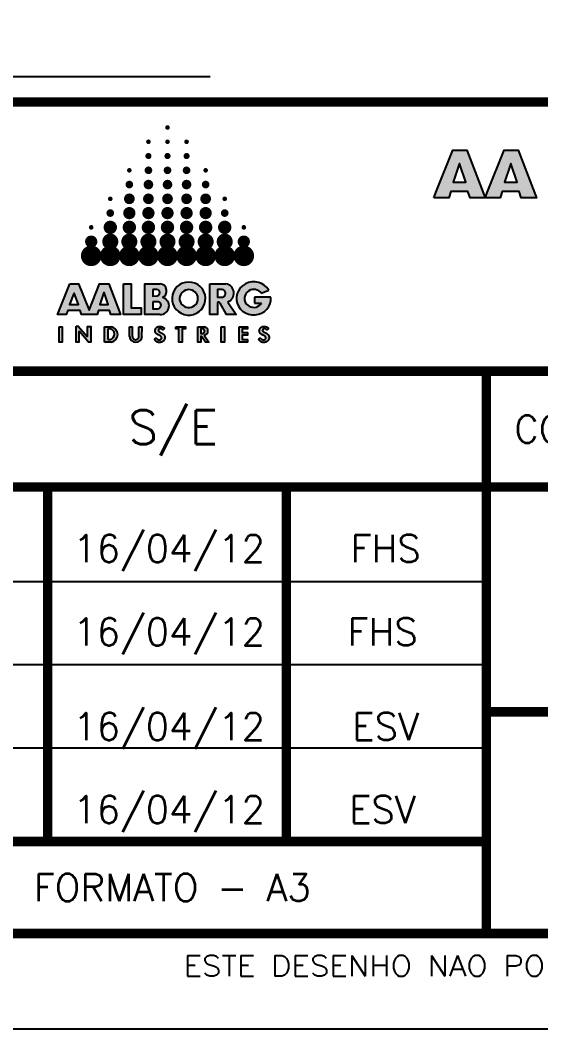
# Model space of a CAD drawing. Header units: feet. Extents: x -46890 to -45898, y -3252 to -1955.
# Drawn here: x -46636.7 to -46598.5, y -2250.8 to -2176.8 of the extents above; entities that cross this region are included whole.
import ezdxf
from ezdxf.enums import TextEntityAlignment as Align

# ---------------------------------------------------------------- set-up
doc = ezdxf.new("R2010")
doc.units = ezdxf.units.FT
doc.header["$MEASUREMENT"] = 0
for name, color, linetype in [('CAMPO', 7, 'Continuous'), ('CONTORNO', 3, 'Continuous'), ('FORMATO', 8, 'Continuous')]:
    doc.layers.add(name, color=color, linetype=linetype)
doc.styles.add('ROMANS', font='romans.shx', dxfattribs={"height": 3})

msp = doc.modelspace()

# ---------------------------------------------------------------- hatches: boundary and pattern name
at = {"layer": 'FORMATO'}
h = msp.add_hatch(color=256, dxfattribs=at)
h.paths.add_polyline_path([(-46604.519, -2187.463), (-46604.944, -2188.694), (-46604.022, -2188.694), (-46604.475, -2187.336)], flags=16)
h.paths.add_polyline_path([(-46606.357, -2189.839), (-46606.161, -2189.342), (-46604.972, -2186.339), (-46603.935, -2186.339), (-46602.599, -2189.841), (-46603.705, -2189.837), (-46603.858, -2189.383), (-46605.108, -2189.385), (-46605.267, -2189.839)])
h = msp.add_hatch(color=256, dxfattribs=at)
h.paths.add_polyline_path([(-46600.761, -2187.465), (-46601.186, -2188.696), (-46600.264, -2188.696), (-46600.717, -2187.338)], flags=16)
h.paths.add_polyline_path([(-46602.599, -2189.841), (-46602.403, -2189.344), (-46601.215, -2186.341), (-46600.178, -2186.341), (-46598.842, -2189.843), (-46599.947, -2189.839), (-46600.101, -2189.385), (-46601.35, -2189.387), (-46601.509, -2189.841)])
h = msp.add_hatch(color=256, dxfattribs=at)
h.paths.add_polyline_path([(-46632.423, -2196.148), (-46633.067, -2196.148), (-46633.934, -2198.358), (-46633.958, -2198.414), (-46633.318, -2198.414), (-46633.193, -2198.12), (-46632.311, -2198.12), (-46632.194, -2198.414), (-46631.062, -2198.414), (-46630.959, -2198.12), (-46630.15, -2198.119), (-46630.05, -2198.413), (-46629.335, -2198.415), (-46630.199, -2196.148), (-46630.871, -2196.148), (-46631.64, -2198.092)])
h.paths.add_polyline_path([(-46632.427, -2197.673), (-46633.076, -2197.673), (-46632.759, -2196.861), (-46632.745, -2196.833)], flags=16)
h.paths.add_polyline_path([(-46630.853, -2197.673), (-46630.577, -2196.875), (-46630.549, -2196.793), (-46630.255, -2197.673)], flags=16)
h.paths.add_polyline_path([(-46629.122, -2198.414), (-46627.825, -2198.415), (-46627.822, -2198.386), (-46627.822, -2197.91), (-46628.549, -2197.91), (-46628.549, -2196.148), (-46629.122, -2196.148)])
h.paths.add_polyline_path([(-46627.557, -2198.414), (-46626.446, -2198.414, 0.902179), (-46626.255, -2197.169, 0.748763), (-46626.437, -2196.148), (-46627.556, -2196.148)])
h.paths.add_polyline_path([(-46626.969, -2197.475), (-46626.641, -2197.472, -1.044108), (-46626.632, -2197.98), (-46626.969, -2197.98)], flags=16)
h.paths.add_polyline_path([(-46626.969, -2197.059), (-46626.969, -2196.564), (-46626.666, -2196.573, -0.840343), (-46626.655, -2197.04)], flags=16)
h.paths.add_polyline_path([(-46625.497, -2197.636), (-46625.4, -2197.846), (-46625.264, -2198.034), (-46625.095, -2198.193), (-46624.899, -2198.318), (-46624.682, -2198.404), (-46624.453, -2198.448), (-46624.22, -2198.448), (-46623.991, -2198.404), (-46623.774, -2198.318), (-46623.578, -2198.193), (-46623.409, -2198.034), (-46623.273, -2197.846), (-46623.176, -2197.636), (-46623.121, -2197.412), (-46623.11, -2197.182), (-46623.143, -2196.953), (-46623.22, -2196.735), (-46623.337, -2196.535), (-46623.489, -2196.361), (-46623.673, -2196.218), (-46623.88, -2196.113), (-46624.104, -2196.048), (-46624.337, -2196.026), (-46624.569, -2196.048), (-46624.793, -2196.113), (-46625, -2196.218), (-46625.184, -2196.361), (-46625.337, -2196.535), (-46625.453, -2196.735), (-46625.53, -2196.953), (-46625.563, -2197.182), (-46625.552, -2197.412)])
h.paths.add_polyline_path([(-46625.004, -2197.333), (-46625.01, -2197.208), (-46624.992, -2197.084), (-46624.95, -2196.965), (-46624.886, -2196.856), (-46624.802, -2196.761), (-46624.701, -2196.684), (-46624.587, -2196.626), (-46624.464, -2196.591), (-46624.337, -2196.579), (-46624.209, -2196.591), (-46624.086, -2196.626), (-46623.972, -2196.684), (-46623.871, -2196.761), (-46623.787, -2196.856), (-46623.723, -2196.965), (-46623.681, -2197.084), (-46623.663, -2197.208), (-46623.669, -2197.333), (-46623.699, -2197.456), (-46623.752, -2197.57), (-46623.827, -2197.672), (-46623.92, -2197.759), (-46624.027, -2197.827), (-46624.147, -2197.873), (-46624.272, -2197.897), (-46624.401, -2197.897), (-46624.527, -2197.873), (-46624.646, -2197.827), (-46624.754, -2197.759), (-46624.846, -2197.672), (-46624.921, -2197.57), (-46624.974, -2197.456)], flags=16)
h.paths.add_polyline_path([(-46622.801, -2198.412), (-46622.227, -2198.414), (-46622.227, -2197.519, -0.077583), (-46622.171, -2197.51, -0.077583), (-46622.115, -2197.519, -0.069685), (-46622.069, -2197.541, -0.069685), (-46622.031, -2197.575), (-46621.559, -2198.414), (-46620.865, -2198.414), (-46621.472, -2197.491, 0.745254), (-46621.612, -2196.148), (-46622.801, -2196.148)])
h.paths.add_polyline_path([(-46622.227, -2197.141), (-46622.227, -2196.596), (-46622.227, -2196.568), (-46621.893, -2196.572, -0.757926), (-46621.822, -2197.141)], flags=16)
h.paths.add_polyline_path([(-46620.244, -2197.304), (-46620.247, -2197.179), (-46620.227, -2197.056), (-46620.182, -2196.939), (-46620.117, -2196.832), (-46620.031, -2196.738), (-46619.93, -2196.663), (-46619.816, -2196.607), (-46619.693, -2196.574), (-46619.565, -2196.564), (-46619.439, -2196.577), (-46619.316, -2196.614), (-46619.204, -2196.672), (-46619.104, -2196.75), (-46619.021, -2196.846), (-46618.476, -2196.622), (-46618.618, -2196.43), (-46618.796, -2196.267), (-46619.003, -2196.141), (-46619.232, -2196.056), (-46619.474, -2196.014), (-46619.719, -2196.019), (-46619.959, -2196.068), (-46620.185, -2196.161), (-46620.387, -2196.294), (-46620.559, -2196.462), (-46620.694, -2196.659), (-46620.787, -2196.877), (-46620.834, -2197.108), (-46620.834, -2197.344), (-46620.786, -2197.575), (-46620.693, -2197.792), (-46620.557, -2197.989), (-46620.385, -2198.156), (-46620.182, -2198.289), (-46619.956, -2198.381), (-46619.716, -2198.43), (-46619.47, -2198.434), (-46619.229, -2198.392), (-46619, -2198.306), (-46618.793, -2198.179), (-46618.616, -2198.017), (-46618.474, -2197.824), (-46618.374, -2197.609), (-46618.319, -2197.38), (-46618.311, -2197.144), (-46619.52, -2197.144), (-46619.52, -2197.574), (-46619.002, -2197.574), (-46619.079, -2197.673), (-46619.174, -2197.756), (-46619.284, -2197.821), (-46619.403, -2197.864), (-46619.529, -2197.884), (-46619.657, -2197.88), (-46619.782, -2197.853), (-46619.899, -2197.804), (-46620.004, -2197.733), (-46620.095, -2197.645), (-46620.166, -2197.541), (-46620.216, -2197.426)])
h = msp.add_hatch(color=256, dxfattribs=at)
h.paths.add_polyline_path([(-46633.846, -2200.428), (-46633.608, -2200.428), (-46633.608, -2199.309), (-46633.846, -2199.309)])
h.paths.add_polyline_path([(-46632.386, -2199.673), (-46632.358, -2199.645), (-46631.701, -2200.428), (-46631.517, -2200.428), (-46631.517, -2199.281), (-46631.757, -2199.281), (-46631.757, -2199.994), (-46631.785, -2200.022), (-46632.442, -2199.267), (-46632.596, -2199.267), (-46632.596, -2200.428), (-46632.387, -2200.428)])
h.paths.add_polyline_path([(-46630.507, -2200.428), (-46630.016, -2200.428, 0.844717), (-46630.018, -2199.309), (-46630.507, -2199.309)])
h.paths.add_polyline_path([(-46630.283, -2199.468), (-46630.114, -2199.468, -0.831832), (-46630.102, -2200.232), (-46630.283, -2200.232)], flags=16)
h.paths.add_polyline_path([(-46628.465, -2199.309), (-46628.675, -2199.309), (-46628.675, -2200.021, 0.92768), (-46627.766, -2200.021), (-46627.765, -2199.309), (-46628.004, -2199.309), (-46628.004, -2200.021, -1.037639), (-46628.465, -2200.021)])
h.paths.add_polyline_path([(-46625.055, -2200.428), (-46624.817, -2200.428), (-46624.817, -2199.463), (-46624.565, -2199.463), (-46624.565, -2199.309), (-46625.293, -2199.309), (-46625.293, -2199.463), (-46625.055, -2199.463)])
h.paths.add_polyline_path([(-46623.178, -2199.924, 0.805057), (-46623.178, -2199.309), (-46623.668, -2199.309), (-46623.668, -2200.428), (-46623.458, -2200.428), (-46623.458, -2200.05, -0.167712), (-46623.451, -2200.018, -0.097058), (-46623.429, -2199.996, -0.04436), (-46623.407, -2200.013, -0.067831), (-46623.389, -2200.035), (-46623.11, -2200.428), (-46622.857, -2200.428), (-46623.178, -2199.98)])
h.paths.add_polyline_path([(-46623.29, -2199.798), (-46623.444, -2199.798), (-46623.444, -2199.491), (-46623.444, -2199.463), (-46623.29, -2199.463, -0.773597)], flags=16)
h.paths.add_polyline_path([(-46621.96, -2200.428), (-46621.707, -2200.428), (-46621.707, -2199.309), (-46621.96, -2199.309)])
h.paths.add_polyline_path([(-46620.634, -2200.428), (-46620.019, -2200.428), (-46620.019, -2200.246), (-46620.424, -2200.246), (-46620.424, -2199.924), (-46620.019, -2199.924), (-46620.019, -2199.729), (-46620.424, -2199.729), (-46620.424, -2199.463), (-46620.019, -2199.463), (-46620.019, -2199.309), (-46620.634, -2199.309)])
h.paths.add_polyline_path([(-46626.586, -2199.287), (-46626.535, -2199.282), (-46626.492, -2199.279), (-46626.455, -2199.278), (-46626.424, -2199.279), (-46626.397, -2199.281), (-46626.373, -2199.284), (-46626.352, -2199.289), (-46626.332, -2199.294), (-46626.313, -2199.299), (-46626.294, -2199.306), (-46626.277, -2199.313), (-46626.259, -2199.32), (-46626.243, -2199.328), (-46626.227, -2199.335), (-46626.213, -2199.343), (-46626.199, -2199.351), (-46626.187, -2199.359), (-46626.176, -2199.367), (-46626.166, -2199.375), (-46626.158, -2199.384), (-46626.152, -2199.393), (-46626.148, -2199.403), (-46626.146, -2199.414), (-46626.146, -2199.426), (-46626.149, -2199.439), (-46626.154, -2199.453), (-46626.161, -2199.468), (-46626.17, -2199.482), (-46626.179, -2199.495), (-46626.189, -2199.507), (-46626.199, -2199.517), (-46626.209, -2199.524), (-46626.218, -2199.529), (-46626.227, -2199.532), (-46626.235, -2199.532), (-46626.243, -2199.531), (-46626.249, -2199.529), (-46626.255, -2199.526), (-46626.26, -2199.523), (-46626.264, -2199.52), (-46626.268, -2199.518), (-46626.27, -2199.516), (-46626.273, -2199.514), (-46626.276, -2199.512), (-46626.279, -2199.51), (-46626.283, -2199.508), (-46626.289, -2199.505), (-46626.296, -2199.5), (-46626.306, -2199.495), (-46626.317, -2199.489), (-46626.329, -2199.483), (-46626.343, -2199.476), (-46626.358, -2199.469), (-46626.373, -2199.463), (-46626.388, -2199.457), (-46626.403, -2199.453), (-46626.418, -2199.449), (-46626.432, -2199.447), (-46626.446, -2199.446), (-46626.459, -2199.446), (-46626.471, -2199.447), (-46626.483, -2199.449), (-46626.494, -2199.452), (-46626.504, -2199.455), (-46626.513, -2199.459), (-46626.521, -2199.464), (-46626.528, -2199.469), (-46626.535, -2199.475), (-46626.541, -2199.481), (-46626.546, -2199.488), (-46626.551, -2199.496), (-46626.555, -2199.504), (-46626.558, -2199.513), (-46626.561, -2199.523), (-46626.563, -2199.533), (-46626.565, -2199.543), (-46626.566, -2199.554), (-46626.566, -2199.564), (-46626.566, -2199.574), (-46626.564, -2199.584), (-46626.562, -2199.594), (-46626.559, -2199.603), (-46626.554, -2199.612), (-46626.549, -2199.62), (-46626.544, -2199.628), (-46626.537, -2199.636), (-46626.53, -2199.644), (-46626.522, -2199.651), (-46626.514, -2199.658), (-46626.505, -2199.666), (-46626.496, -2199.673), (-46626.486, -2199.68), (-46626.475, -2199.686), (-46626.464, -2199.693), (-46626.452, -2199.7), (-46626.44, -2199.707), (-46626.427, -2199.713), (-46626.414, -2199.72), (-46626.401, -2199.727), (-46626.387, -2199.734), (-46626.373, -2199.741), (-46626.358, -2199.748), (-46626.344, -2199.755), (-46626.33, -2199.762), (-46626.315, -2199.769), (-46626.301, -2199.776), (-46626.288, -2199.784), (-46626.274, -2199.792), (-46626.26, -2199.8), (-46626.247, -2199.809), (-46626.233, -2199.818), (-46626.22, -2199.828), (-46626.207, -2199.838), (-46626.194, -2199.849), (-46626.182, -2199.861), (-46626.17, -2199.874), (-46626.159, -2199.886), (-46626.149, -2199.9), (-46626.139, -2199.913), (-46626.13, -2199.927), (-46626.123, -2199.941), (-46626.116, -2199.955), (-46626.11, -2199.969), (-46626.106, -2199.984), (-46626.102, -2199.998), (-46626.098, -2200.013), (-46626.095, -2200.028), (-46626.093, -2200.042), (-46626.092, -2200.057), (-46626.091, -2200.072), (-46626.09, -2200.087), (-46626.09, -2200.101), (-46626.091, -2200.116), (-46626.092, -2200.13), (-46626.094, -2200.144), (-46626.096, -2200.158), (-46626.099, -2200.172), (-46626.102, -2200.185), (-46626.106, -2200.198), (-46626.11, -2200.211), (-46626.115, -2200.223), (-46626.12, -2200.236), (-46626.126, -2200.248), (-46626.132, -2200.261), (-46626.139, -2200.273), (-46626.146, -2200.286), (-46626.153, -2200.298), (-46626.161, -2200.31), (-46626.17, -2200.322), (-46626.179, -2200.334), (-46626.189, -2200.346), (-46626.2, -2200.357), (-46626.211, -2200.367), (-46626.223, -2200.377), (-46626.236, -2200.387), (-46626.25, -2200.396), (-46626.264, -2200.404), (-46626.278, -2200.412), (-46626.293, -2200.419), (-46626.308, -2200.425), (-46626.323, -2200.431), (-46626.338, -2200.436), (-46626.354, -2200.44), (-46626.369, -2200.444), (-46626.385, -2200.447), (-46626.4, -2200.449), (-46626.416, -2200.452), (-46626.432, -2200.454), (-46626.447, -2200.455), (-46626.463, -2200.456), (-46626.479, -2200.457), (-46626.494, -2200.457), (-46626.51, -2200.457), (-46626.526, -2200.457), (-46626.541, -2200.455), (-46626.557, -2200.454), (-46626.572, -2200.451), (-46626.587, -2200.448), (-46626.602, -2200.444), (-46626.617, -2200.439), (-46626.632, -2200.434), (-46626.647, -2200.428), (-46626.661, -2200.421), (-46626.675, -2200.414), (-46626.689, -2200.406), (-46626.703, -2200.396), (-46626.717, -2200.387), (-46626.73, -2200.376), (-46626.743, -2200.365), (-46626.756, -2200.353), (-46626.768, -2200.34), (-46626.78, -2200.327), (-46626.792, -2200.313), (-46626.802, -2200.298), (-46626.812, -2200.283), (-46626.82, -2200.268), (-46626.827, -2200.253), (-46626.831, -2200.238), (-46626.832, -2200.224), (-46626.83, -2200.21), (-46626.825, -2200.196), (-46626.817, -2200.184), (-46626.807, -2200.173), (-46626.795, -2200.163), (-46626.781, -2200.155), (-46626.768, -2200.149), (-46626.754, -2200.146), (-46626.74, -2200.144), (-46626.728, -2200.146), (-46626.716, -2200.15), (-46626.706, -2200.156), (-46626.696, -2200.163), (-46626.686, -2200.172), (-46626.676, -2200.181), (-46626.666, -2200.191), (-46626.656, -2200.2), (-46626.646, -2200.21), (-46626.635, -2200.218), (-46626.624, -2200.227), (-46626.613, -2200.234), (-46626.601, -2200.241), (-46626.589, -2200.247), (-46626.577, -2200.253), (-46626.564, -2200.258), (-46626.551, -2200.262), (-46626.538, -2200.266), (-46626.525, -2200.268), (-46626.511, -2200.27), (-46626.498, -2200.271), (-46626.484, -2200.271), (-46626.471, -2200.27), (-46626.458, -2200.269), (-46626.446, -2200.266), (-46626.434, -2200.262), (-46626.422, -2200.257), (-46626.411, -2200.252), (-46626.4, -2200.246), (-46626.39, -2200.238), (-46626.381, -2200.23), (-46626.372, -2200.222), (-46626.364, -2200.212), (-46626.357, -2200.202), (-46626.351, -2200.192), (-46626.346, -2200.18), (-46626.341, -2200.169), (-46626.338, -2200.157), (-46626.336, -2200.144), (-46626.334, -2200.131), (-46626.334, -2200.119), (-46626.335, -2200.105), (-46626.337, -2200.092), (-46626.34, -2200.079), (-46626.344, -2200.066), (-46626.349, -2200.054), (-46626.356, -2200.041), (-46626.364, -2200.03), (-46626.373, -2200.018), (-46626.383, -2200.007), (-46626.394, -2199.997), (-46626.406, -2199.987), (-46626.419, -2199.978), (-46626.433, -2199.969), (-46626.447, -2199.961), (-46626.462, -2199.953), (-46626.478, -2199.945), (-46626.494, -2199.937), (-46626.51, -2199.93), (-46626.526, -2199.923), (-46626.543, -2199.916), (-46626.559, -2199.909), (-46626.576, -2199.901), (-46626.592, -2199.894), (-46626.608, -2199.886), (-46626.624, -2199.878), (-46626.64, -2199.869), (-46626.655, -2199.86), (-46626.67, -2199.85), (-46626.684, -2199.84), (-46626.697, -2199.829), (-46626.71, -2199.818), (-46626.722, -2199.805), (-46626.734, -2199.792), (-46626.745, -2199.779), (-46626.754, -2199.765), (-46626.764, -2199.751), (-46626.772, -2199.737), (-46626.779, -2199.722), (-46626.785, -2199.708), (-46626.791, -2199.694), (-46626.795, -2199.68), (-46626.799, -2199.666), (-46626.802, -2199.653), (-46626.804, -2199.639), (-46626.805, -2199.626), (-46626.806, -2199.612), (-46626.806, -2199.599), (-46626.806, -2199.586), (-46626.805, -2199.573), (-46626.803, -2199.559), (-46626.801, -2199.545), (-46626.797, -2199.53), (-46626.792, -2199.514), (-46626.786, -2199.497), (-46626.778, -2199.479), (-46626.768, -2199.459), (-46626.756, -2199.437), (-46626.741, -2199.414), (-46626.721, -2199.39), (-46626.697, -2199.365), (-46626.667, -2199.339), (-46626.63, -2199.313)])
h.paths.add_polyline_path([(-46618.941, -2199.287), (-46618.89, -2199.282), (-46618.847, -2199.28), (-46618.81, -2199.279), (-46618.779, -2199.279), (-46618.752, -2199.281), (-46618.728, -2199.284), (-46618.707, -2199.289), (-46618.687, -2199.294), (-46618.668, -2199.3), (-46618.65, -2199.306), (-46618.632, -2199.313), (-46618.614, -2199.32), (-46618.598, -2199.328), (-46618.582, -2199.335), (-46618.568, -2199.343), (-46618.554, -2199.351), (-46618.542, -2199.359), (-46618.531, -2199.367), (-46618.521, -2199.375), (-46618.513, -2199.384), (-46618.507, -2199.393), (-46618.503, -2199.403), (-46618.501, -2199.414), (-46618.502, -2199.426), (-46618.505, -2199.44), (-46618.51, -2199.454), (-46618.517, -2199.468), (-46618.525, -2199.482), (-46618.534, -2199.495), (-46618.544, -2199.507), (-46618.554, -2199.517), (-46618.564, -2199.524), (-46618.573, -2199.529), (-46618.582, -2199.532), (-46618.59, -2199.532), (-46618.598, -2199.531), (-46618.604, -2199.529), (-46618.61, -2199.526), (-46618.615, -2199.523), (-46618.62, -2199.52), (-46618.623, -2199.518), (-46618.626, -2199.516), (-46618.628, -2199.514), (-46618.631, -2199.512), (-46618.634, -2199.51), (-46618.639, -2199.508), (-46618.644, -2199.505), (-46618.652, -2199.501), (-46618.661, -2199.495), (-46618.672, -2199.489), (-46618.685, -2199.483), (-46618.698, -2199.476), (-46618.713, -2199.469), (-46618.728, -2199.463), (-46618.743, -2199.457), (-46618.758, -2199.453), (-46618.773, -2199.449), (-46618.787, -2199.447), (-46618.801, -2199.446), (-46618.814, -2199.446), (-46618.826, -2199.448), (-46618.838, -2199.449), (-46618.849, -2199.452), (-46618.859, -2199.456), (-46618.868, -2199.459), (-46618.876, -2199.464), (-46618.884, -2199.469), (-46618.89, -2199.475), (-46618.896, -2199.481), (-46618.901, -2199.488), (-46618.906, -2199.496), (-46618.91, -2199.504), (-46618.913, -2199.514), (-46618.916, -2199.523), (-46618.919, -2199.533), (-46618.92, -2199.543), (-46618.921, -2199.554), (-46618.922, -2199.564), (-46618.921, -2199.574), (-46618.92, -2199.584), (-46618.917, -2199.594), (-46618.914, -2199.603), (-46618.91, -2199.612), (-46618.905, -2199.62), (-46618.899, -2199.628), (-46618.893, -2199.636), (-46618.885, -2199.644), (-46618.878, -2199.651), (-46618.869, -2199.659), (-46618.86, -2199.666), (-46618.851, -2199.673), (-46618.841, -2199.68), (-46618.83, -2199.686), (-46618.819, -2199.693), (-46618.808, -2199.7), (-46618.795, -2199.707), (-46618.783, -2199.714), (-46618.769, -2199.72), (-46618.756, -2199.727), (-46618.742, -2199.734), (-46618.728, -2199.741), (-46618.713, -2199.748), (-46618.699, -2199.755), (-46618.685, -2199.762), (-46618.671, -2199.769), (-46618.657, -2199.777), (-46618.643, -2199.784), (-46618.629, -2199.792), (-46618.615, -2199.8), (-46618.602, -2199.809), (-46618.588, -2199.818), (-46618.575, -2199.828), (-46618.562, -2199.838), (-46618.55, -2199.85), (-46618.537, -2199.861), (-46618.526, -2199.874), (-46618.514, -2199.886), (-46618.504, -2199.9), (-46618.494, -2199.913), (-46618.486, -2199.927), (-46618.478, -2199.941), (-46618.471, -2199.955), (-46618.466, -2199.969), (-46618.461, -2199.984), (-46618.457, -2199.998), (-46618.453, -2200.013), (-46618.451, -2200.028), (-46618.449, -2200.043), (-46618.447, -2200.057), (-46618.446, -2200.072), (-46618.445, -2200.087), (-46618.445, -2200.102), (-46618.446, -2200.116), (-46618.447, -2200.13), (-46618.449, -2200.144), (-46618.451, -2200.158), (-46618.454, -2200.172), (-46618.457, -2200.185), (-46618.461, -2200.198), (-46618.465, -2200.211), (-46618.47, -2200.223), (-46618.476, -2200.236), (-46618.481, -2200.249), (-46618.487, -2200.261), (-46618.494, -2200.274), (-46618.501, -2200.286), (-46618.508, -2200.298), (-46618.516, -2200.311), (-46618.525, -2200.323), (-46618.534, -2200.334), (-46618.544, -2200.346), (-46618.555, -2200.357), (-46618.566, -2200.367), (-46618.579, -2200.377), (-46618.592, -2200.387), (-46618.605, -2200.396), (-46618.619, -2200.404), (-46618.633, -2200.412), (-46618.648, -2200.419), (-46618.663, -2200.425), (-46618.678, -2200.431), (-46618.693, -2200.436), (-46618.709, -2200.44), (-46618.724, -2200.444), (-46618.74, -2200.447), (-46618.755, -2200.45), (-46618.771, -2200.452), (-46618.787, -2200.454), (-46618.802, -2200.455), (-46618.818, -2200.456), (-46618.834, -2200.457), (-46618.85, -2200.458), (-46618.865, -2200.457), (-46618.881, -2200.457), (-46618.896, -2200.456), (-46618.912, -2200.454), (-46618.927, -2200.451), (-46618.942, -2200.448), (-46618.957, -2200.444), (-46618.972, -2200.44), (-46618.987, -2200.434), (-46619.002, -2200.428), (-46619.016, -2200.421), (-46619.03, -2200.414), (-46619.044, -2200.406), (-46619.058, -2200.397), (-46619.072, -2200.387), (-46619.085, -2200.376), (-46619.098, -2200.365), (-46619.111, -2200.353), (-46619.123, -2200.34), (-46619.135, -2200.327), (-46619.147, -2200.313), (-46619.158, -2200.298), (-46619.167, -2200.283), (-46619.176, -2200.268), (-46619.182, -2200.253), (-46619.186, -2200.238), (-46619.187, -2200.224), (-46619.185, -2200.21), (-46619.18, -2200.196), (-46619.172, -2200.184), (-46619.162, -2200.173), (-46619.15, -2200.163), (-46619.137, -2200.155), (-46619.123, -2200.149), (-46619.109, -2200.146), (-46619.096, -2200.145), (-46619.083, -2200.146), (-46619.072, -2200.15), (-46619.061, -2200.156), (-46619.051, -2200.163), (-46619.041, -2200.172), (-46619.031, -2200.181), (-46619.022, -2200.191), (-46619.012, -2200.201), (-46619.001, -2200.21), (-46618.991, -2200.219), (-46618.98, -2200.227), (-46618.968, -2200.234), (-46618.956, -2200.241), (-46618.944, -2200.248), (-46618.932, -2200.253), (-46618.919, -2200.258), (-46618.906, -2200.262), (-46618.893, -2200.266), (-46618.88, -2200.269), (-46618.866, -2200.27), (-46618.853, -2200.271), (-46618.84, -2200.271), (-46618.827, -2200.27), (-46618.814, -2200.269), (-46618.801, -2200.266), (-46618.789, -2200.262), (-46618.777, -2200.258), (-46618.766, -2200.252), (-46618.755, -2200.246), (-46618.745, -2200.238), (-46618.736, -2200.231), (-46618.727, -2200.222), (-46618.719, -2200.212), (-46618.712, -2200.202), (-46618.706, -2200.192), (-46618.701, -2200.181), (-46618.696, -2200.169), (-46618.693, -2200.157), (-46618.691, -2200.144), (-46618.689, -2200.132), (-46618.689, -2200.119), (-46618.69, -2200.106), (-46618.692, -2200.092), (-46618.695, -2200.079), (-46618.699, -2200.067), (-46618.704, -2200.054), (-46618.711, -2200.042), (-46618.719, -2200.03), (-46618.728, -2200.018), (-46618.738, -2200.008), (-46618.749, -2199.997), (-46618.761, -2199.988), (-46618.774, -2199.978), (-46618.788, -2199.969), (-46618.802, -2199.961), (-46618.817, -2199.953), (-46618.833, -2199.945), (-46618.849, -2199.937), (-46618.865, -2199.93), (-46618.881, -2199.923), (-46618.898, -2199.916), (-46618.914, -2199.909), (-46618.931, -2199.901), (-46618.947, -2199.894), (-46618.964, -2199.886), (-46618.979, -2199.878), (-46618.995, -2199.869), (-46619.01, -2199.86), (-46619.025, -2199.85), (-46619.039, -2199.84), (-46619.052, -2199.829), (-46619.065, -2199.818), (-46619.078, -2199.805), (-46619.089, -2199.793), (-46619.1, -2199.779), (-46619.11, -2199.765), (-46619.119, -2199.751), (-46619.127, -2199.737), (-46619.134, -2199.723), (-46619.141, -2199.708), (-46619.146, -2199.694), (-46619.15, -2199.68), (-46619.154, -2199.666), (-46619.157, -2199.653), (-46619.159, -2199.639), (-46619.16, -2199.626), (-46619.161, -2199.612), (-46619.161, -2199.599), (-46619.161, -2199.586), (-46619.16, -2199.573), (-46619.158, -2199.559), (-46619.156, -2199.545), (-46619.152, -2199.53), (-46619.147, -2199.515), (-46619.141, -2199.497), (-46619.133, -2199.479), (-46619.124, -2199.459), (-46619.111, -2199.437), (-46619.096, -2199.414), (-46619.077, -2199.39), (-46619.052, -2199.365), (-46619.022, -2199.339), (-46618.985, -2199.313)])
h = msp.add_hatch(color=256, dxfattribs=at)
h.paths.add_polyline_path([(-46633.608, -2199.309), (-46633.846, -2199.309), (-46633.846, -2200.428), (-46633.608, -2200.428)])
h.paths.add_polyline_path([(-46632.386, -2199.673), (-46632.358, -2199.645), (-46631.701, -2200.428), (-46631.517, -2200.428), (-46631.517, -2199.281), (-46631.757, -2199.281), (-46631.757, -2199.994), (-46631.785, -2200.022), (-46632.442, -2199.267), (-46632.596, -2199.267), (-46632.596, -2200.428), (-46632.387, -2200.428)])
h.paths.add_polyline_path([(-46630.018, -2199.309), (-46630.507, -2199.309), (-46630.507, -2200.428), (-46630.016, -2200.428, 0.844717)])
h.paths.add_polyline_path([(-46630.283, -2199.468), (-46630.114, -2199.468, -0.831832), (-46630.102, -2200.232), (-46630.283, -2200.232)], flags=16)
h.paths.add_polyline_path([(-46628.465, -2199.309), (-46628.675, -2199.309), (-46628.675, -2200.021, 0.92768), (-46627.766, -2200.021), (-46627.765, -2199.309), (-46628.004, -2199.309), (-46628.004, -2200.021, -1.037639), (-46628.465, -2200.021)])

# ---------------------------------------------------------------- linework, layer by layer
at = {"layer": 'CAMPO', "linetype": 'ByBlock', "ltscale": 2}
msp.add_line((-46622.756, -2180.971), (-46645.576, -2180.971), dxfattribs=at)
at = {"layer": 'FORMATO'}
for p, q in [((-46606.357, -2189.839), (-46606.161, -2189.342)), ((-46602.599, -2189.841), (-46602.403, -2189.344)), ((-46619.021, -2196.846), (-46618.476, -2196.622)), ((-46618.311, -2197.144), (-46619.52, -2197.144)), ((-46619.52, -2197.144), (-46619.52, -2197.574)), ((-46619.52, -2197.574), (-46619.002, -2197.574)), ((-46630.507, -2200.428), (-46630.507, -2199.309)), ((-46630.507, -2199.309), (-46630.018, -2199.309)), ((-46630.283, -2199.468), (-46630.283, -2200.232)), ((-46630.114, -2199.468), (-46630.283, -2199.468)), ((-46628.675, -2200.021), (-46628.675, -2199.309)), ((-46628.675, -2199.309), (-46628.465, -2199.309)), ((-46628.465, -2200.021), (-46628.465, -2199.309)), ((-46628.004, -2200.021), (-46628.004, -2199.309)), ((-46628.004, -2199.309), (-46627.765, -2199.309)), ((-46627.766, -2200.021), (-46627.765, -2199.309)), ((-46630.016, -2200.428), (-46630.507, -2200.428)), ((-46630.283, -2200.232), (-46630.102, -2200.232)), ((-46602.516, -2218.014), (-46649.68, -2218.014)), ((-46602.516, -2224.114), (-46649.68, -2224.114)), ((-46602.516, -2230.214), (-46649.68, -2230.214)), ((-46884.68, -2250.814), (-46464.68, -2250.814))]:
    msp.add_line(p, q, dxfattribs=at)
at = {"layer": 'FORMATO', "const_width": 0.7}
for points in [[(-46471.68, -2243.814), (-46471.68, -1961.814), (-46859.68, -1961.814), (-46859.68, -2243.814), (-46471.68, -2243.814)], [(-46471.68, -2182.814), (-46859.68, -2182.814)], [(-46512.43, -2202.564), (-46649.68, -2202.564)], [(-46602.516, -2202.564), (-46602.516, -2243.814)], [(-46471.68, -2211.064), (-46649.68, -2211.064)], [(-46634.685, -2211.064), (-46634.685, -2237.064)], [(-46617.185, -2211.064), (-46617.185, -2237.064)], [(-46471.68, -2227.564), (-46602.516, -2227.564)], [(-46602.516, -2237.064), (-46831.766, -2237.064)]]:
    msp.add_lwpolyline(points, dxfattribs=at)
at = {"layer": 'FORMATO', "color": 164}
for points, const_width in [([(-46625.979, -2184.689, 1), (-46625.811, -2184.689, 1)], 0.168), ([(-46627.378, -2185.735, 1), (-46627.21, -2185.735, 1)], 0.168), ([(-46625.979, -2185.735, 1), (-46625.811, -2185.735, 1)], 0.168), ([(-46624.58, -2185.735, 1), (-46624.413, -2185.735, 1)], 0.168), ([(-46627.406, -2186.782, 1), (-46627.182, -2186.782, 1)], 0.224), ([(-46626.007, -2186.782, 1), (-46625.783, -2186.782, 1)], 0.224), ([(-46624.608, -2186.782, 1), (-46624.385, -2186.782, 1)], 0.224), ([(-46628.777, -2187.828, 1), (-46628.609, -2187.828, 1)], 0.168), ([(-46627.434, -2187.828, 1), (-46627.154, -2187.828, 1)], 0.28), ([(-46626.035, -2187.828, 1), (-46625.755, -2187.828, 1)], 0.28), ([(-46624.636, -2187.828, 1), (-46624.357, -2187.828, 1)], 0.28), ([(-46623.182, -2187.828, 1), (-46623.014, -2187.828, 1)], 0.168), ([(-46628.833, -2188.874, 1), (-46628.553, -2188.874, 1)], 0.28), ([(-46627.469, -2188.874, 1), (-46627.119, -2188.874, 1)], 0.35), ([(-46626.07, -2188.874, 1), (-46625.72, -2188.874, 1)], 0.35), ([(-46624.671, -2188.874, 1), (-46624.322, -2188.874, 1)], 0.35), ([(-46623.238, -2188.874, 1), (-46622.958, -2188.874, 1)], 0.28), ([(-46628.889, -2189.921, 1), (-46628.497, -2189.921, 1)], 0.392), ([(-46627.49, -2189.921, 1), (-46627.098, -2189.921, 1)], 0.392), ([(-46626.091, -2189.921, 1), (-46625.699, -2189.921, 1)], 0.392), ([(-46624.692, -2189.921, 1), (-46624.301, -2189.921, 1)], 0.392), ([(-46623.293, -2189.921, 1), (-46622.902, -2189.921, 1)], 0.392), ([(-46630.176, -2189.921, 1), (-46630.008, -2189.921, 1)], 0.168), ([(-46621.783, -2189.921, 1), (-46621.615, -2189.921, 1)], 0.168), ([(-46630.232, -2190.967, 1), (-46629.952, -2190.967, 1)], 0.28), ([(-46628.917, -2190.967, 1), (-46628.469, -2190.967, 1)], 0.448), ([(-46627.518, -2190.967, 1), (-46627.07, -2190.967, 1)], 0.448), ([(-46626.119, -2190.967, 1), (-46625.671, -2190.967, 1)], 0.448), ([(-46624.72, -2190.967, 1), (-46624.273, -2190.967, 1)], 0.448), ([(-46623.321, -2190.967, 1), (-46622.874, -2190.967, 1)], 0.448), ([(-46621.839, -2190.967, 1), (-46621.559, -2190.967, 1)], 0.28), ([(-46631.574, -2192.013, 1), (-46631.407, -2192.013, 1)], 0.168), ([(-46630.336, -2192.013, 1), (-46629.847, -2192.013, 1)], 0.49), ([(-46628.938, -2192.013, 1), (-46628.448, -2192.013, 1)], 0.49), ([(-46627.539, -2192.013, 1), (-46627.049, -2192.013, 1)], 0.49), ([(-46626.14, -2192.013, 1), (-46625.65, -2192.013, 1)], 0.49), ([(-46624.741, -2192.013, 1), (-46624.252, -2192.013, 1)], 0.49), ([(-46623.342, -2192.013, 1), (-46622.853, -2192.013, 1)], 0.49), ([(-46621.944, -2192.013, 1), (-46621.454, -2192.013, 1)], 0.49), ([(-46620.384, -2192.013, 1), (-46620.216, -2192.013, 1)], 0.168), ([(-46631.714, -2193.06, 1), (-46631.267, -2193.06, 1)], 0.448), ([(-46630.385, -2193.06, 1), (-46629.798, -2193.06, 1)], 0.588), ([(-46628.987, -2193.06, 1), (-46628.399, -2193.06, 1)], 0.588), ([(-46627.588, -2193.06, 1), (-46627, -2193.06, 1)], 0.588), ([(-46626.189, -2193.06, 1), (-46625.602, -2193.06, 1)], 0.588), ([(-46624.79, -2193.06, 1), (-46624.203, -2193.06, 1)], 0.588), ([(-46623.391, -2193.06, 1), (-46622.804, -2193.06, 1)], 0.588), ([(-46621.993, -2193.06, 1), (-46621.405, -2193.06, 1)], 0.588), ([(-46620.524, -2193.06, 1), (-46620.076, -2193.06, 1)], 0.448), ([(-46631.868, -2194.106, 1), (-46631.113, -2194.106, 1)], 0.755), ([(-46630.469, -2194.106, 1), (-46629.714, -2194.106, 1)], 0.755), ([(-46629.071, -2194.106, 1), (-46628.315, -2194.106, 1)], 0.755), ([(-46627.672, -2194.106, 1), (-46626.916, -2194.106, 1)], 0.755), ([(-46626.273, -2194.106, 1), (-46625.518, -2194.106, 1)], 0.755), ([(-46624.874, -2194.106, 1), (-46624.119, -2194.106, 1)], 0.755), ([(-46623.475, -2194.106, 1), (-46622.72, -2194.106, 1)], 0.755), ([(-46622.076, -2194.106, 1), (-46621.321, -2194.106, 1)], 0.755), ([(-46620.678, -2194.106, 1), (-46619.922, -2194.106, 1)], 0.755)]:
    msp.add_lwpolyline(points, format="xyb", close=True, dxfattribs=dict(at, const_width=const_width))
at = {"layer": 'FORMATO'}
for points in [[(-46606.161, -2189.342), (-46604.972, -2186.339), (-46603.935, -2186.339), (-46602.599, -2189.841), (-46603.705, -2189.837), (-46603.858, -2189.383), (-46605.108, -2189.385), (-46605.267, -2189.839), (-46606.357, -2189.839)], [(-46602.403, -2189.344), (-46601.215, -2186.341), (-46600.178, -2186.341), (-46598.842, -2189.843), (-46599.947, -2189.839), (-46600.101, -2189.385), (-46601.35, -2189.387), (-46601.509, -2189.841), (-46602.599, -2189.841)], [(-46604.519, -2187.463), (-46604.944, -2188.694), (-46604.022, -2188.694), (-46604.475, -2187.336), (-46604.519, -2187.463)], [(-46600.761, -2187.465), (-46601.186, -2188.696), (-46600.264, -2188.696), (-46600.717, -2187.338), (-46600.761, -2187.465)], [(-46633.067, -2196.148), (-46632.423, -2196.148), (-46631.64, -2198.092), (-46630.871, -2196.148), (-46630.199, -2196.148), (-46629.335, -2198.415), (-46630.05, -2198.413), (-46630.15, -2198.119), (-46630.959, -2198.12), (-46631.062, -2198.414), (-46632.194, -2198.414), (-46632.311, -2198.12), (-46633.193, -2198.12), (-46633.318, -2198.414), (-46633.958, -2198.414), (-46633.934, -2198.358), (-46633.067, -2196.148)], [(-46629.122, -2196.148), (-46628.549, -2196.148), (-46628.549, -2197.91), (-46627.822, -2197.91), (-46627.822, -2198.386), (-46627.825, -2198.415), (-46629.122, -2198.414), (-46629.122, -2196.148)], [(-46626.446, -2198.414), (-46627.557, -2198.414), (-46627.556, -2196.148), (-46626.437, -2196.148)], [(-46622.801, -2196.148), (-46621.612, -2196.148)], [(-46622.227, -2197.519), (-46622.227, -2198.414), (-46622.801, -2198.412), (-46622.801, -2196.148)], [(-46632.759, -2196.861), (-46633.076, -2197.673), (-46632.427, -2197.673), (-46632.745, -2196.833), (-46632.759, -2196.861)], [(-46630.577, -2196.875), (-46630.853, -2197.673), (-46630.255, -2197.673), (-46630.549, -2196.793), (-46630.577, -2196.875)], [(-46626.969, -2196.564), (-46626.969, -2197.059), (-46626.655, -2197.04)], [(-46626.666, -2196.573), (-46626.969, -2196.564)], [(-46621.893, -2196.572), (-46622.227, -2196.568), (-46622.227, -2196.596)], [(-46622.227, -2196.596), (-46622.227, -2197.141), (-46621.822, -2197.141)], [(-46626.641, -2197.472), (-46626.969, -2197.475)], [(-46626.969, -2197.475), (-46626.969, -2197.98), (-46626.619, -2197.98)], [(-46621.472, -2197.491), (-46620.865, -2198.414), (-46621.559, -2198.414), (-46622.031, -2197.575)], [(-46632.596, -2199.267), (-46632.442, -2199.267), (-46631.785, -2200.022), (-46631.757, -2199.994), (-46631.757, -2199.281), (-46631.517, -2199.281), (-46631.517, -2200.428), (-46631.701, -2200.428), (-46632.358, -2199.645), (-46632.386, -2199.673), (-46632.387, -2200.428), (-46632.596, -2200.428), (-46632.596, -2199.267)], [(-46626.586, -2199.287), (-46626.535, -2199.282), (-46626.492, -2199.279), (-46626.455, -2199.278), (-46626.424, -2199.279), (-46626.397, -2199.281), (-46626.373, -2199.284), (-46626.352, -2199.289), (-46626.332, -2199.294), (-46626.313, -2199.299), (-46626.294, -2199.306), (-46626.277, -2199.313), (-46626.259, -2199.32), (-46626.243, -2199.328), (-46626.227, -2199.335), (-46626.213, -2199.343), (-46626.199, -2199.351), (-46626.187, -2199.359), (-46626.176, -2199.367), (-46626.166, -2199.375), (-46626.158, -2199.384), (-46626.152, -2199.393), (-46626.148, -2199.403), (-46626.146, -2199.414), (-46626.146, -2199.426), (-46626.149, -2199.439), (-46626.154, -2199.453), (-46626.161, -2199.468), (-46626.17, -2199.482), (-46626.179, -2199.495), (-46626.189, -2199.507), (-46626.199, -2199.517), (-46626.209, -2199.524), (-46626.218, -2199.529), (-46626.227, -2199.532), (-46626.235, -2199.532), (-46626.243, -2199.531), (-46626.249, -2199.529), (-46626.255, -2199.526), (-46626.26, -2199.523), (-46626.264, -2199.52), (-46626.268, -2199.518), (-46626.27, -2199.516), (-46626.273, -2199.514), (-46626.276, -2199.512), (-46626.279, -2199.51), (-46626.283, -2199.508), (-46626.289, -2199.505), (-46626.296, -2199.5), (-46626.306, -2199.495), (-46626.317, -2199.489), (-46626.329, -2199.483), (-46626.343, -2199.476), (-46626.358, -2199.469), (-46626.373, -2199.463), (-46626.388, -2199.457), (-46626.403, -2199.453), (-46626.418, -2199.449), (-46626.432, -2199.447), (-46626.446, -2199.446), (-46626.459, -2199.446), (-46626.471, -2199.447), (-46626.483, -2199.449), (-46626.494, -2199.452), (-46626.504, -2199.455), (-46626.513, -2199.459), (-46626.521, -2199.464), (-46626.528, -2199.469), (-46626.535, -2199.475), (-46626.541, -2199.481), (-46626.546, -2199.488), (-46626.551, -2199.496), (-46626.555, -2199.504), (-46626.558, -2199.513), (-46626.561, -2199.523), (-46626.563, -2199.533), (-46626.565, -2199.543), (-46626.566, -2199.554), (-46626.566, -2199.564), (-46626.566, -2199.574), (-46626.564, -2199.584), (-46626.562, -2199.594), (-46626.559, -2199.603), (-46626.554, -2199.612), (-46626.549, -2199.62), (-46626.544, -2199.628), (-46626.537, -2199.636), (-46626.53, -2199.644), (-46626.522, -2199.651), (-46626.514, -2199.658), (-46626.505, -2199.666), (-46626.496, -2199.673), (-46626.486, -2199.68), (-46626.475, -2199.686), (-46626.464, -2199.693), (-46626.452, -2199.7), (-46626.44, -2199.707), (-46626.427, -2199.713), (-46626.414, -2199.72), (-46626.401, -2199.727), (-46626.387, -2199.734), (-46626.373, -2199.741), (-46626.358, -2199.748), (-46626.344, -2199.755), (-46626.33, -2199.762), (-46626.315, -2199.769), (-46626.301, -2199.776), (-46626.288, -2199.784), (-46626.274, -2199.792), (-46626.26, -2199.8), (-46626.247, -2199.809), (-46626.233, -2199.818), (-46626.22, -2199.828), (-46626.207, -2199.838), (-46626.194, -2199.849), (-46626.182, -2199.861), (-46626.17, -2199.874), (-46626.159, -2199.886), (-46626.149, -2199.9), (-46626.139, -2199.913), (-46626.13, -2199.927), (-46626.123, -2199.941), (-46626.116, -2199.955), (-46626.11, -2199.969), (-46626.106, -2199.984), (-46626.102, -2199.998), (-46626.098, -2200.013), (-46626.095, -2200.028), (-46626.093, -2200.042), (-46626.092, -2200.057), (-46626.091, -2200.072), (-46626.09, -2200.087), (-46626.09, -2200.101), (-46626.091, -2200.116), (-46626.092, -2200.13), (-46626.094, -2200.144), (-46626.096, -2200.158), (-46626.099, -2200.172), (-46626.102, -2200.185), (-46626.106, -2200.198), (-46626.11, -2200.211), (-46626.115, -2200.223), (-46626.12, -2200.236), (-46626.126, -2200.248), (-46626.132, -2200.261), (-46626.139, -2200.273), (-46626.146, -2200.286), (-46626.153, -2200.298), (-46626.161, -2200.31), (-46626.17, -2200.322), (-46626.179, -2200.334), (-46626.189, -2200.346), (-46626.2, -2200.357), (-46626.211, -2200.367), (-46626.223, -2200.377), (-46626.236, -2200.387), (-46626.25, -2200.396), (-46626.264, -2200.404), (-46626.278, -2200.412), (-46626.293, -2200.419), (-46626.308, -2200.425), (-46626.323, -2200.431), (-46626.338, -2200.436), (-46626.354, -2200.44), (-46626.369, -2200.444), (-46626.385, -2200.447), (-46626.4, -2200.449), (-46626.416, -2200.452), (-46626.432, -2200.454), (-46626.447, -2200.455), (-46626.463, -2200.456), (-46626.479, -2200.457), (-46626.494, -2200.457), (-46626.51, -2200.457), (-46626.526, -2200.457), (-46626.541, -2200.455), (-46626.557, -2200.454), (-46626.572, -2200.451), (-46626.587, -2200.448), (-46626.602, -2200.444), (-46626.617, -2200.439), (-46626.632, -2200.434), (-46626.647, -2200.428), (-46626.661, -2200.421), (-46626.675, -2200.414), (-46626.689, -2200.406), (-46626.703, -2200.396), (-46626.717, -2200.387), (-46626.73, -2200.376), (-46626.743, -2200.365), (-46626.756, -2200.353), (-46626.768, -2200.34), (-46626.78, -2200.327), (-46626.792, -2200.313), (-46626.802, -2200.298), (-46626.812, -2200.283), (-46626.82, -2200.268), (-46626.827, -2200.253), (-46626.831, -2200.238), (-46626.832, -2200.224), (-46626.83, -2200.21), (-46626.825, -2200.196), (-46626.817, -2200.184), (-46626.807, -2200.173), (-46626.795, -2200.163), (-46626.781, -2200.155), (-46626.768, -2200.149), (-46626.754, -2200.146), (-46626.74, -2200.144), (-46626.728, -2200.146), (-46626.716, -2200.15), (-46626.706, -2200.156), (-46626.696, -2200.163), (-46626.686, -2200.172), (-46626.676, -2200.181), (-46626.666, -2200.191), (-46626.656, -2200.2), (-46626.646, -2200.21), (-46626.635, -2200.218), (-46626.624, -2200.227), (-46626.613, -2200.234), (-46626.601, -2200.241), (-46626.589, -2200.247), (-46626.577, -2200.253), (-46626.564, -2200.258), (-46626.551, -2200.262), (-46626.538, -2200.266), (-46626.525, -2200.268), (-46626.511, -2200.27), (-46626.498, -2200.271), (-46626.484, -2200.271), (-46626.471, -2200.27), (-46626.458, -2200.269), (-46626.446, -2200.266), (-46626.434, -2200.262), (-46626.422, -2200.257), (-46626.411, -2200.252), (-46626.4, -2200.246), (-46626.39, -2200.238), (-46626.381, -2200.23), (-46626.372, -2200.222), (-46626.364, -2200.212), (-46626.357, -2200.202), (-46626.351, -2200.192), (-46626.346, -2200.18), (-46626.341, -2200.169), (-46626.338, -2200.157), (-46626.336, -2200.144), (-46626.334, -2200.131), (-46626.334, -2200.119), (-46626.335, -2200.105), (-46626.337, -2200.092), (-46626.34, -2200.079), (-46626.344, -2200.066), (-46626.349, -2200.054), (-46626.356, -2200.041), (-46626.364, -2200.03), (-46626.373, -2200.018), (-46626.383, -2200.007), (-46626.394, -2199.997), (-46626.406, -2199.987), (-46626.419, -2199.978), (-46626.433, -2199.969), (-46626.447, -2199.961), (-46626.462, -2199.953), (-46626.478, -2199.945), (-46626.494, -2199.937), (-46626.51, -2199.93), (-46626.526, -2199.923), (-46626.543, -2199.916), (-46626.559, -2199.909), (-46626.576, -2199.901), (-46626.592, -2199.894), (-46626.608, -2199.886), (-46626.624, -2199.878), (-46626.64, -2199.869), (-46626.655, -2199.86), (-46626.67, -2199.85), (-46626.684, -2199.84), (-46626.697, -2199.829), (-46626.71, -2199.818), (-46626.722, -2199.805), (-46626.734, -2199.792), (-46626.745, -2199.779), (-46626.754, -2199.765), (-46626.764, -2199.751), (-46626.772, -2199.737), (-46626.779, -2199.722), (-46626.785, -2199.708), (-46626.791, -2199.694), (-46626.795, -2199.68), (-46626.799, -2199.666), (-46626.802, -2199.653), (-46626.804, -2199.639), (-46626.805, -2199.626), (-46626.806, -2199.612), (-46626.806, -2199.599), (-46626.806, -2199.586), (-46626.805, -2199.573), (-46626.803, -2199.559), (-46626.801, -2199.545), (-46626.797, -2199.53), (-46626.792, -2199.514), (-46626.786, -2199.497), (-46626.778, -2199.479), (-46626.768, -2199.459), (-46626.756, -2199.437), (-46626.741, -2199.414), (-46626.721, -2199.39), (-46626.697, -2199.365), (-46626.667, -2199.339), (-46626.63, -2199.313), (-46626.586, -2199.287)], [(-46618.941, -2199.287), (-46618.89, -2199.282), (-46618.847, -2199.28), (-46618.81, -2199.279), (-46618.779, -2199.279), (-46618.752, -2199.281), (-46618.728, -2199.284), (-46618.707, -2199.289), (-46618.687, -2199.294), (-46618.668, -2199.3), (-46618.65, -2199.306), (-46618.632, -2199.313), (-46618.614, -2199.32), (-46618.598, -2199.328), (-46618.582, -2199.335), (-46618.568, -2199.343), (-46618.554, -2199.351), (-46618.542, -2199.359), (-46618.531, -2199.367), (-46618.521, -2199.375), (-46618.513, -2199.384), (-46618.507, -2199.393), (-46618.503, -2199.403), (-46618.501, -2199.414), (-46618.502, -2199.426), (-46618.505, -2199.44), (-46618.51, -2199.454), (-46618.517, -2199.468), (-46618.525, -2199.482), (-46618.534, -2199.495), (-46618.544, -2199.507), (-46618.554, -2199.517), (-46618.564, -2199.524), (-46618.573, -2199.529), (-46618.582, -2199.532), (-46618.59, -2199.532), (-46618.598, -2199.531), (-46618.604, -2199.529), (-46618.61, -2199.526), (-46618.615, -2199.523), (-46618.62, -2199.52), (-46618.623, -2199.518), (-46618.626, -2199.516), (-46618.628, -2199.514), (-46618.631, -2199.512), (-46618.634, -2199.51), (-46618.639, -2199.508), (-46618.644, -2199.505), (-46618.652, -2199.501), (-46618.661, -2199.495), (-46618.672, -2199.489), (-46618.685, -2199.483), (-46618.698, -2199.476), (-46618.713, -2199.469), (-46618.728, -2199.463), (-46618.743, -2199.457), (-46618.758, -2199.453), (-46618.773, -2199.449), (-46618.787, -2199.447), (-46618.801, -2199.446), (-46618.814, -2199.446), (-46618.826, -2199.448), (-46618.838, -2199.449), (-46618.849, -2199.452), (-46618.859, -2199.456), (-46618.868, -2199.459), (-46618.876, -2199.464), (-46618.884, -2199.469), (-46618.89, -2199.475), (-46618.896, -2199.481), (-46618.901, -2199.488), (-46618.906, -2199.496), (-46618.91, -2199.504), (-46618.913, -2199.514), (-46618.916, -2199.523), (-46618.919, -2199.533), (-46618.92, -2199.543), (-46618.921, -2199.554), (-46618.922, -2199.564), (-46618.921, -2199.574), (-46618.92, -2199.584), (-46618.917, -2199.594), (-46618.914, -2199.603), (-46618.91, -2199.612), (-46618.905, -2199.62), (-46618.899, -2199.628), (-46618.893, -2199.636), (-46618.885, -2199.644), (-46618.878, -2199.651), (-46618.869, -2199.659), (-46618.86, -2199.666), (-46618.851, -2199.673), (-46618.841, -2199.68), (-46618.83, -2199.686), (-46618.819, -2199.693), (-46618.808, -2199.7), (-46618.795, -2199.707), (-46618.783, -2199.714), (-46618.769, -2199.72), (-46618.756, -2199.727), (-46618.742, -2199.734), (-46618.728, -2199.741), (-46618.713, -2199.748), (-46618.699, -2199.755), (-46618.685, -2199.762), (-46618.671, -2199.769), (-46618.657, -2199.777), (-46618.643, -2199.784), (-46618.629, -2199.792), (-46618.615, -2199.8), (-46618.602, -2199.809), (-46618.588, -2199.818), (-46618.575, -2199.828), (-46618.562, -2199.838), (-46618.55, -2199.85), (-46618.537, -2199.861), (-46618.526, -2199.874), (-46618.514, -2199.886), (-46618.504, -2199.9), (-46618.494, -2199.913), (-46618.486, -2199.927), (-46618.478, -2199.941), (-46618.471, -2199.955), (-46618.466, -2199.969), (-46618.461, -2199.984), (-46618.457, -2199.998), (-46618.453, -2200.013), (-46618.451, -2200.028), (-46618.449, -2200.043), (-46618.447, -2200.057), (-46618.446, -2200.072), (-46618.445, -2200.087), (-46618.445, -2200.102), (-46618.446, -2200.116), (-46618.447, -2200.13), (-46618.449, -2200.144), (-46618.451, -2200.158), (-46618.454, -2200.172), (-46618.457, -2200.185), (-46618.461, -2200.198), (-46618.465, -2200.211), (-46618.47, -2200.223), (-46618.476, -2200.236), (-46618.481, -2200.249), (-46618.487, -2200.261), (-46618.494, -2200.274), (-46618.501, -2200.286), (-46618.508, -2200.298), (-46618.516, -2200.311), (-46618.525, -2200.323), (-46618.534, -2200.334), (-46618.544, -2200.346), (-46618.555, -2200.357), (-46618.566, -2200.367), (-46618.579, -2200.377), (-46618.592, -2200.387), (-46618.605, -2200.396), (-46618.619, -2200.404), (-46618.633, -2200.412), (-46618.648, -2200.419), (-46618.663, -2200.425), (-46618.678, -2200.431), (-46618.693, -2200.436), (-46618.709, -2200.44), (-46618.724, -2200.444), (-46618.74, -2200.447), (-46618.755, -2200.45), (-46618.771, -2200.452), (-46618.787, -2200.454), (-46618.802, -2200.455), (-46618.818, -2200.456), (-46618.834, -2200.457), (-46618.85, -2200.458), (-46618.865, -2200.457), (-46618.881, -2200.457), (-46618.896, -2200.456), (-46618.912, -2200.454), (-46618.927, -2200.451), (-46618.942, -2200.448), (-46618.957, -2200.444), (-46618.972, -2200.44), (-46618.987, -2200.434), (-46619.002, -2200.428), (-46619.016, -2200.421), (-46619.03, -2200.414), (-46619.044, -2200.406), (-46619.058, -2200.397), (-46619.072, -2200.387), (-46619.085, -2200.376), (-46619.098, -2200.365), (-46619.111, -2200.353), (-46619.123, -2200.34), (-46619.135, -2200.327), (-46619.147, -2200.313), (-46619.158, -2200.298), (-46619.167, -2200.283), (-46619.176, -2200.268), (-46619.182, -2200.253), (-46619.186, -2200.238), (-46619.187, -2200.224), (-46619.185, -2200.21), (-46619.18, -2200.196), (-46619.172, -2200.184), (-46619.162, -2200.173), (-46619.15, -2200.163), (-46619.137, -2200.155), (-46619.123, -2200.149), (-46619.109, -2200.146), (-46619.096, -2200.145), (-46619.083, -2200.146), (-46619.072, -2200.15), (-46619.061, -2200.156), (-46619.051, -2200.163), (-46619.041, -2200.172), (-46619.031, -2200.181), (-46619.022, -2200.191), (-46619.012, -2200.201), (-46619.001, -2200.21), (-46618.991, -2200.219), (-46618.98, -2200.227), (-46618.968, -2200.234), (-46618.956, -2200.241), (-46618.944, -2200.248), (-46618.932, -2200.253), (-46618.919, -2200.258), (-46618.906, -2200.262), (-46618.893, -2200.266), (-46618.88, -2200.269), (-46618.866, -2200.27), (-46618.853, -2200.271), (-46618.84, -2200.271), (-46618.827, -2200.27), (-46618.814, -2200.269), (-46618.801, -2200.266), (-46618.789, -2200.262), (-46618.777, -2200.258), (-46618.766, -2200.252), (-46618.755, -2200.246), (-46618.745, -2200.238), (-46618.736, -2200.231), (-46618.727, -2200.222), (-46618.719, -2200.212), (-46618.712, -2200.202), (-46618.706, -2200.192), (-46618.701, -2200.181), (-46618.696, -2200.169), (-46618.693, -2200.157), (-46618.691, -2200.144), (-46618.689, -2200.132), (-46618.689, -2200.119), (-46618.69, -2200.106), (-46618.692, -2200.092), (-46618.695, -2200.079), (-46618.699, -2200.067), (-46618.704, -2200.054), (-46618.711, -2200.042), (-46618.719, -2200.03), (-46618.728, -2200.018), (-46618.738, -2200.008), (-46618.749, -2199.997), (-46618.761, -2199.988), (-46618.774, -2199.978), (-46618.788, -2199.969), (-46618.802, -2199.961), (-46618.817, -2199.953), (-46618.833, -2199.945), (-46618.849, -2199.937), (-46618.865, -2199.93), (-46618.881, -2199.923), (-46618.898, -2199.916), (-46618.914, -2199.909), (-46618.931, -2199.901), (-46618.947, -2199.894), (-46618.964, -2199.886), (-46618.979, -2199.878), (-46618.995, -2199.869), (-46619.01, -2199.86), (-46619.025, -2199.85), (-46619.039, -2199.84), (-46619.052, -2199.829), (-46619.065, -2199.818), (-46619.078, -2199.805), (-46619.089, -2199.793), (-46619.1, -2199.779), (-46619.11, -2199.765), (-46619.119, -2199.751), (-46619.127, -2199.737), (-46619.134, -2199.723), (-46619.141, -2199.708), (-46619.146, -2199.694), (-46619.15, -2199.68), (-46619.154, -2199.666), (-46619.157, -2199.653), (-46619.159, -2199.639), (-46619.16, -2199.626), (-46619.161, -2199.612), (-46619.161, -2199.599), (-46619.161, -2199.586), (-46619.16, -2199.573), (-46619.158, -2199.559), (-46619.156, -2199.545), (-46619.152, -2199.53), (-46619.147, -2199.515), (-46619.141, -2199.497), (-46619.133, -2199.479), (-46619.124, -2199.459), (-46619.111, -2199.437), (-46619.096, -2199.414), (-46619.077, -2199.39), (-46619.052, -2199.365), (-46619.022, -2199.339), (-46618.985, -2199.313), (-46618.941, -2199.287)], [(-46633.846, -2199.309), (-46633.608, -2199.309), (-46633.608, -2200.428), (-46633.846, -2200.428), (-46633.846, -2199.309)], [(-46625.293, -2199.309), (-46624.565, -2199.309), (-46624.565, -2199.463), (-46624.817, -2199.463), (-46624.817, -2200.428), (-46625.055, -2200.428), (-46625.055, -2199.463), (-46625.293, -2199.463), (-46625.293, -2199.309)], [(-46623.458, -2200.05), (-46623.458, -2200.428), (-46623.668, -2200.428), (-46623.668, -2199.309)], [(-46623.668, -2199.309), (-46623.178, -2199.309)], [(-46623.29, -2199.463), (-46623.444, -2199.463), (-46623.444, -2199.491)], [(-46623.444, -2199.491), (-46623.444, -2199.798), (-46623.29, -2199.798)], [(-46623.178, -2199.924), (-46623.178, -2199.98), (-46622.857, -2200.428), (-46623.11, -2200.428), (-46623.389, -2200.035)], [(-46621.96, -2199.309), (-46621.707, -2199.309), (-46621.707, -2200.428), (-46621.96, -2200.428), (-46621.96, -2199.309)], [(-46620.634, -2199.309), (-46620.019, -2199.309), (-46620.019, -2199.463), (-46620.424, -2199.463), (-46620.424, -2199.729), (-46620.019, -2199.729), (-46620.019, -2199.924), (-46620.424, -2199.924), (-46620.424, -2200.246), (-46620.019, -2200.246), (-46620.019, -2200.428), (-46620.634, -2200.428), (-46620.634, -2199.309)]]:
    msp.add_lwpolyline(points, dxfattribs=at)
at = {"layer": 'FORMATO', "flags": 128}
for points in [[(-46624.337, -2196.026), (-46624.569, -2196.048), (-46624.793, -2196.113), (-46625, -2196.218), (-46625.184, -2196.361), (-46625.337, -2196.535), (-46625.453, -2196.735), (-46625.53, -2196.953), (-46625.563, -2197.182), (-46625.552, -2197.412), (-46625.497, -2197.636), (-46625.4, -2197.846), (-46625.264, -2198.034), (-46625.095, -2198.193), (-46624.899, -2198.318), (-46624.682, -2198.404), (-46624.453, -2198.448), (-46624.22, -2198.448), (-46623.991, -2198.404), (-46623.774, -2198.318), (-46623.578, -2198.193), (-46623.409, -2198.034), (-46623.273, -2197.846), (-46623.176, -2197.636), (-46623.121, -2197.412), (-46623.11, -2197.182), (-46623.143, -2196.953), (-46623.22, -2196.735), (-46623.337, -2196.535), (-46623.489, -2196.361), (-46623.673, -2196.218), (-46623.88, -2196.113), (-46624.104, -2196.048)], [(-46624.337, -2196.579), (-46624.464, -2196.591), (-46624.587, -2196.626), (-46624.701, -2196.684), (-46624.802, -2196.761), (-46624.886, -2196.856), (-46624.95, -2196.965), (-46624.992, -2197.084), (-46625.01, -2197.208), (-46625.004, -2197.333), (-46624.974, -2197.456), (-46624.921, -2197.57), (-46624.846, -2197.672), (-46624.754, -2197.759), (-46624.646, -2197.827), (-46624.527, -2197.873), (-46624.401, -2197.897), (-46624.272, -2197.897), (-46624.147, -2197.873), (-46624.027, -2197.827), (-46623.92, -2197.759), (-46623.827, -2197.672), (-46623.752, -2197.57), (-46623.699, -2197.456), (-46623.669, -2197.333), (-46623.663, -2197.208), (-46623.681, -2197.084), (-46623.723, -2196.965), (-46623.787, -2196.856), (-46623.871, -2196.761), (-46623.972, -2196.684), (-46624.086, -2196.626), (-46624.209, -2196.591)]]:
    msp.add_lwpolyline(points, close=True, dxfattribs=at)
for points in [[(-46618.476, -2196.622), (-46618.618, -2196.43), (-46618.796, -2196.267), (-46619.003, -2196.141), (-46619.232, -2196.056), (-46619.474, -2196.014), (-46619.719, -2196.019), (-46619.959, -2196.068), (-46620.185, -2196.161), (-46620.387, -2196.294), (-46620.559, -2196.462), (-46620.694, -2196.659), (-46620.787, -2196.877), (-46620.834, -2197.108), (-46620.834, -2197.344), (-46620.786, -2197.575), (-46620.693, -2197.792), (-46620.557, -2197.989), (-46620.385, -2198.156), (-46620.182, -2198.289), (-46619.956, -2198.381), (-46619.716, -2198.43), (-46619.47, -2198.434), (-46619.229, -2198.392), (-46619, -2198.306), (-46618.793, -2198.179), (-46618.616, -2198.017), (-46618.474, -2197.824), (-46618.374, -2197.609), (-46618.319, -2197.38), (-46618.311, -2197.144)], [(-46619.021, -2196.846), (-46619.104, -2196.75), (-46619.204, -2196.672), (-46619.316, -2196.614), (-46619.439, -2196.577), (-46619.565, -2196.564), (-46619.693, -2196.574), (-46619.816, -2196.607), (-46619.93, -2196.663), (-46620.031, -2196.738), (-46620.117, -2196.832), (-46620.182, -2196.939), (-46620.227, -2197.056), (-46620.247, -2197.179), (-46620.244, -2197.304), (-46620.216, -2197.426), (-46620.166, -2197.541), (-46620.095, -2197.645), (-46620.004, -2197.733), (-46619.899, -2197.804), (-46619.782, -2197.853), (-46619.657, -2197.88), (-46619.529, -2197.884), (-46619.403, -2197.864), (-46619.284, -2197.821), (-46619.174, -2197.756), (-46619.079, -2197.673), (-46619.002, -2197.574)]]:
    msp.add_lwpolyline(points, dxfattribs=at)
at = {"layer": 'FORMATO'}
for points in [[(-46622.031, -2197.575, 0.069685), (-46622.069, -2197.541, 0.069685), (-46622.115, -2197.519, 0.077583), (-46622.171, -2197.51, 0.077583), (-46622.227, -2197.519)], [(-46623.389, -2200.035, 0.038566), (-46623.399, -2200.022, 0.039199), (-46623.41, -2200.01, 0.02519), (-46623.422, -2200, 0.070622), (-46623.427, -2199.998, 0.256651), (-46623.434, -2199.999, 0.068011), (-46623.449, -2200.015, 0.096286), (-46623.457, -2200.031, 0.094581), (-46623.458, -2200.05)]]:
    msp.add_lwpolyline(points, format="xyb", dxfattribs=at)
for centre, radius, start, end in [((-46626.496, -2196.685), 0.54, 296.44855, 83.74654), ((-46621.742, -2196.84), 0.704, 292.55603, 79.33785), ((-46626.701, -2196.808), 0.237, 281.23304, 81.40011), ((-46621.937, -2196.867), 0.298, 292.88709, 81.52488), ((-46626.626, -2197.726), 0.255, 271.51298, 93.43161), ((-46626.415, -2197.782), 0.633, 267.16958, 75.39401), ((-46630.178, -2199.851), 0.389, 281.39718, 80.4162), ((-46630.112, -2199.869), 0.568, 279.72, 80.47339), ((-46623.334, -2199.631), 0.173, 284.54913, 75.45087), ((-46623.246, -2199.617), 0.315, 282.3279, 77.6721), ((-46628.22, -2199.987), 0.456, 184.29707, 355.70293), ((-46628.234, -2200.03), 0.231, 177.8835, 2.1165)]:
    msp.add_arc(centre, radius, start, end, dxfattribs=at)

# ---------------------------------------------------------------- texts
at = {"layer": 'CONTORNO', "linetype": 'Continuous', "style": 'ROMANS'}
for s, height, p in [('S/E', 2.5, (-46625.487, -2207.928)), ('16/04/12', 2, (-46625.776, -2216.58)), ('FHS', 2, (-46609.9, -2216.58)), ('16/04/12', 2, (-46625.776, -2222.68)), ('FHS', 2, (-46610.127, -2222.68)), ('16/04/12', 2, (-46625.776, -2229.63)), ('ESV', 2, (-46609.9, -2229.63)), ('16/04/12', 2, (-46625.776, -2235.73)), ('ESV', 2, (-46610.127, -2235.73))]:
    msp.add_text(s, height=height, dxfattribs=at).set_placement(p, align=Align.CENTER)
at = {"layer": 'FORMATO', "style": 'ROMANS'}
msp.add_text('CODIGO', height=2, dxfattribs=at).set_placement((-46600.472, -2206.814), align=Align.MIDDLE_LEFT)
msp.add_text('FORMATO - A3', height=2, dxfattribs=at).set_placement((-46625.549, -2240.439), align=Align.MIDDLE)
at = {"layer": 'FORMATO', "style": 'ROMANS', "width": 0.961836}
msp.add_text('ESTE DESENHO NAO PODE SER COPIADO. MODIFICADO OU UTILIZADO POR TERCEIROS SEM A AUTORIZACAO DA AALBORG INDUSTRIES S.A.', height=1.5, dxfattribs=at).set_placement((-46624.723, -2246.94), (-46471.585, -2246.94), align=Align.FIT)

doc.saveas('drawing.dxf')
